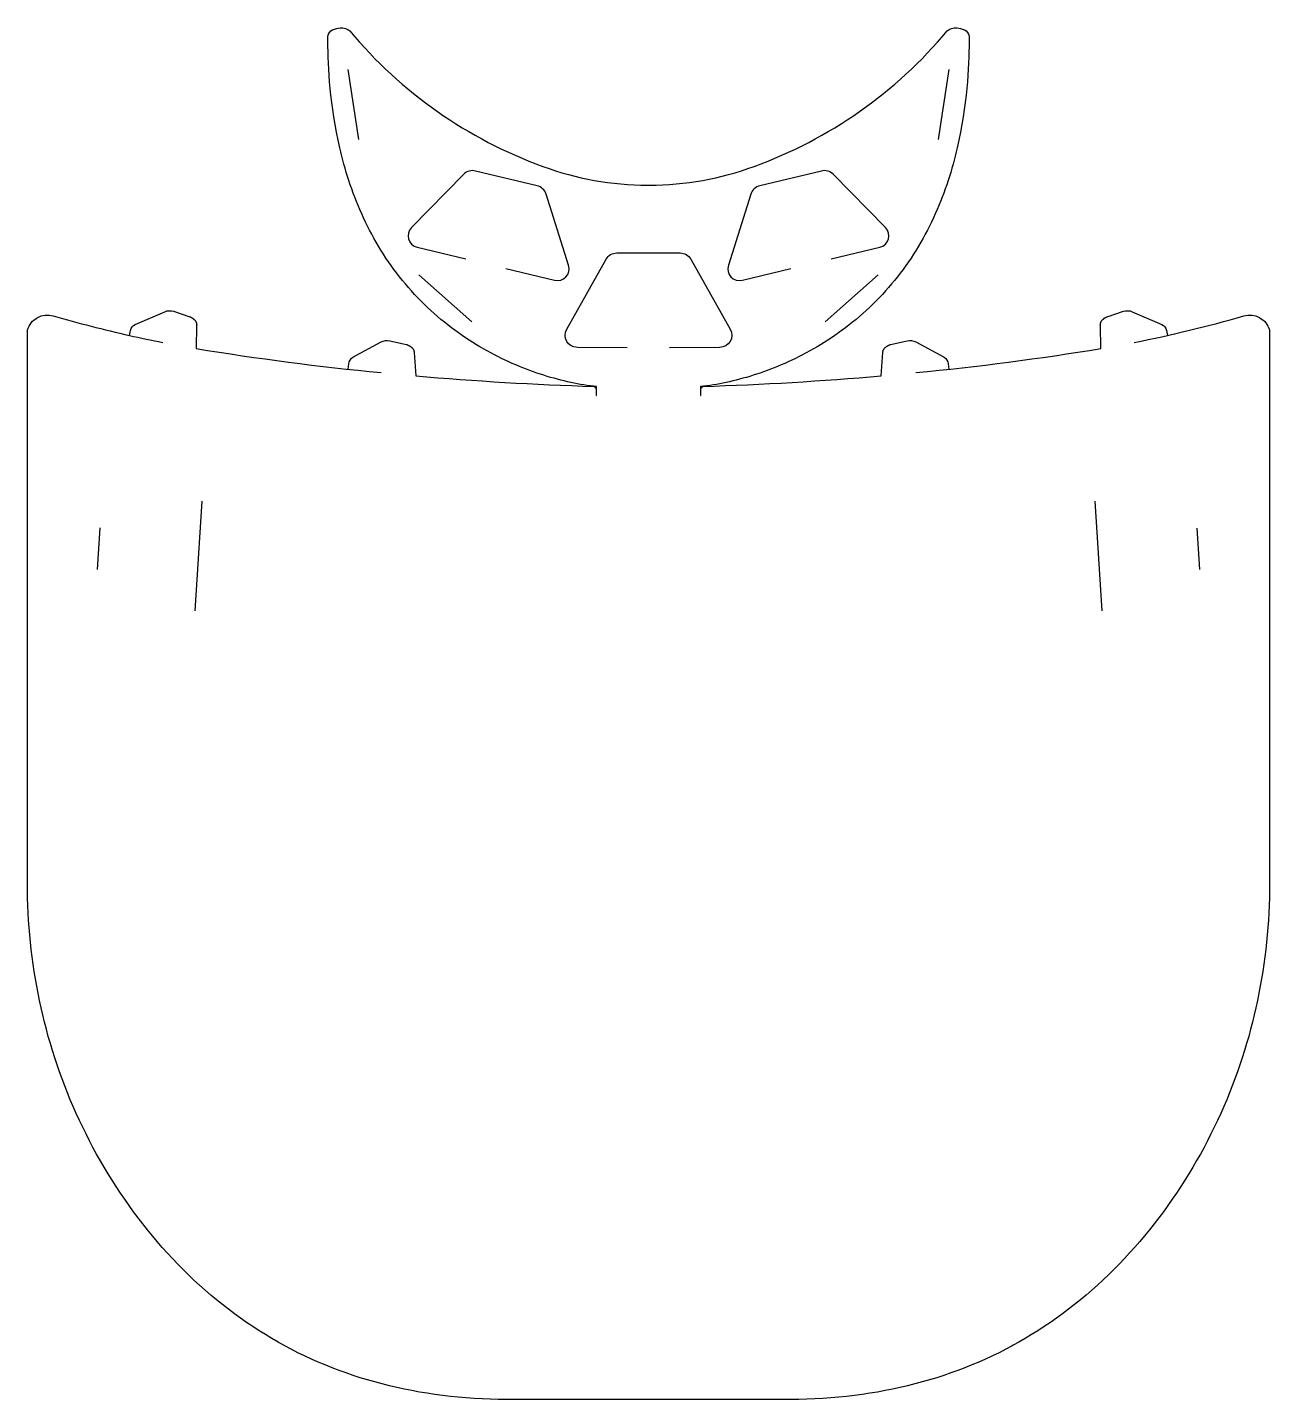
# Model space of a CAD drawing. Extents: x 0 to 303, y 0 to 334.
import ezdxf

# ---------------------------------------------------------------- set-up
doc = ezdxf.new("R2010")
doc.units = 0
doc.layers.add('Layer_1', color=7, linetype='CONTINUOUS')

msp = doc.modelspace()

# ---------------------------------------------------------------- linework, layer by layer
at = {"layer": 'Layer_1', "color": 7}
for points in [[(73.31617, 332.31631), (73.30317, 332.31631)], [(138.192991, 246.9785), (138.201991, 246.9745), (138.701991, 246.459499), (138.704991, 246.450499), (138.704991, 244.760497), (138.779991, 244.760497), (138.779991, 246.936499), (138.020991, 247.022499), (137.246991, 247.120499), (136.467991, 247.2305), (135.684991, 247.351499), (134.896991, 247.4835), (134.104991, 247.627499), (133.308991, 247.7825), (132.507991, 247.9485), (131.701991, 248.126498), (130.892991, 248.315498), (130.891991, 248.315498), (130.078991, 248.515499), (130.077991, 248.515499), (129.259991, 248.727499), (128.436991, 248.951498), (127.610991, 249.187498), (127.609991, 249.187498), (126.778981, 249.4345), (125.943991, 249.694498), (125.104981, 249.9655), (124.261981, 250.249499), (123.414981, 250.545499), (122.563981, 250.8535), (121.709991, 251.175498), (120.851981, 251.5095), (119.990991, 251.856499), (119.127001, 252.217499), (118.261001, 252.591498), (118.260001, 252.591498), (117.391001, 252.980499), (116.519001, 253.382499), (116.519001, 253.383599), (115.646001, 253.800598), (115.645001, 253.800598), (114.770001, 254.231599), (113.893001, 254.6786), (113.015001, 255.140599), (113.014001, 255.140599), (112.136001, 255.618598), (112.135001, 255.618598), (111.256001, 256.111599), (110.377001, 256.621599), (109.499001, 257.147599), (108.621001, 257.6896), (107.745001, 258.249599), (106.872001, 258.824599), (106.872001, 258.825699), (106.001001, 259.418699), (105.134001, 260.027698), (105.133001, 260.027698), (104.270001, 260.6537), (103.411001, 261.295698), (102.557011, 261.954698), (101.709001, 262.630698), (100.867001, 263.3217), (100.032001, 264.029698), (99.205001, 264.754699), (99.205001, 264.755799), (98.386001, 265.494799), (97.576001, 266.250798), (97.575001, 266.250798), (96.775001, 267.0218), (95.984001, 267.8068), (95.204001, 268.607799), (94.434991, 269.422798), (93.677001, 270.251798), (93.677001, 270.252898), (92.931991, 271.094897), (92.200001, 271.950898), (91.480001, 272.8199), (90.775001, 273.7009), (90.083001, 274.5949), (89.405001, 275.4989), (89.405001, 275.4999), (88.743001, 276.4159), (88.095001, 277.3419), (87.463001, 278.2779), (86.846001, 279.2229), (86.243991, 280.1769), (85.659001, 281.1389), (85.659001, 281.1399), (85.089001, 282.1089), (84.535001, 283.0859), (83.996991, 284.0679), (83.475001, 285.0569), (82.969001, 286.0499), (82.479001, 287.0479), (82.479001, 287.0489), (82.003991, 288.0509), (81.546001, 289.0559), (81.545001, 289.0559), (81.103001, 290.0639), (80.675001, 291.0729), (80.263001, 292.0849), (79.866001, 293.096899), (79.866001, 293.097899), (79.484001, 294.109899), (79.117001, 295.121899), (78.764001, 296.132899), (78.426001, 297.141899), (78.102001, 298.1489), (77.792001, 299.1539), (77.495001, 300.1549), (77.495001, 300.1559), (77.212001, 301.1539), (76.942001, 302.1469), (76.685001, 303.1359), (76.440001, 304.1189), (76.207001, 305.0969), (75.777001, 307.0319), (75.392001, 308.9389), (75.392001, 308.9399), (75.050001, 310.8139), (74.747001, 312.6519), (74.481001, 314.4519), (74.250001, 316.2099), (74.250001, 316.2109), (74.050001, 317.9259), (73.879001, 319.5949), (73.736001, 321.2159), (73.616001, 322.7879), (73.519001, 324.3089), (73.443001, 325.7789), (73.385001, 327.1959), (73.385001, 327.1969), (73.344001, 328.5609), (73.319001, 329.8709), (73.309001, 331.1269), (73.313001, 332.3289), (73.313001, 332.3299)], [(78.663001, 333.6129), (78.664001, 333.6119)], [(229.626536, 332.33075), (229.626536, 332.32975), (229.630536, 331.12775), (229.620536, 329.87175), (229.595536, 328.56175), (229.554536, 327.19775), (229.554536, 327.19675), (229.496536, 325.77975), (229.420536, 324.30975), (229.323536, 322.78875), (229.203536, 321.21675), (229.060536, 319.59575), (228.889536, 317.92675), (228.689536, 316.21175), (228.689536, 316.21075), (228.458536, 314.45275), (228.192536, 312.65275), (227.889536, 310.81475), (227.547536, 308.94075), (227.547536, 308.93975), (227.162536, 307.03275), (226.732536, 305.09775), (226.499536, 304.11974), (226.254536, 303.13675), (225.997536, 302.14774), (225.727536, 301.15474), (225.444536, 300.15675), (225.444536, 300.15575), (225.147536, 299.15475), (224.837536, 298.14975), (224.513536, 297.142749), (224.175536, 296.133749), (223.822536, 295.122739), (223.455536, 294.110739), (223.073536, 293.098749), (223.073536, 293.097749), (222.676536, 292.08575), (222.264536, 291.07375), (221.836536, 290.06475), (221.394536, 289.05675), (221.393536, 289.05675), (220.935536, 288.05174), (220.460536, 287.04975), (220.460536, 287.04875), (219.970536, 286.05075), (219.464536, 285.05775), (218.942536, 284.06875), (218.404536, 283.08675), (217.850536, 282.10975), (217.280536, 281.14075), (217.280536, 281.13975), (216.695536, 280.17774), (216.093536, 279.22374), (215.476536, 278.27875), (214.844536, 277.34274), (214.196536, 276.41675), (213.534536, 275.50074), (213.534536, 275.49974), (212.856536, 274.59574), (212.164536, 273.70174), (211.459536, 272.82075), (210.739536, 271.951745), (210.007536, 271.095743), (209.262536, 270.253744), (209.262536, 270.252644), (208.504536, 269.423643), (207.735536, 268.608645), (206.955536, 267.807645), (206.164536, 267.022645), (205.364536, 266.251644), (205.363536, 266.251644), (204.553536, 265.495644), (203.734536, 264.756645), (203.734536, 264.755545), (202.907536, 264.030545), (202.072536, 263.322546), (201.230536, 262.631544), (200.382536, 261.955545), (199.528536, 261.296544), (198.669536, 260.654546), (197.806536, 260.028544), (197.805536, 260.028544), (196.938536, 259.419545), (196.067536, 258.826545), (196.067536, 258.825445), (195.194536, 258.250444), (194.318536, 257.690446), (193.440536, 257.148444), (192.562536, 256.622444), (191.683536, 256.112444), (190.804536, 255.619443), (190.803536, 255.619443), (189.925536, 255.141445), (189.924536, 255.141445), (189.046536, 254.679445), (188.169536, 254.232445), (187.294536, 253.801444), (187.293536, 253.801444), (186.420536, 253.384445), (186.420536, 253.383345), (185.548536, 252.981345), (184.679536, 252.592344), (184.678536, 252.592344), (183.812536, 252.218345), (182.948536, 251.857345), (182.087536, 251.510347), (181.229536, 251.176344), (180.375536, 250.854347), (179.524536, 250.546345), (178.677536, 250.250345), (177.834536, 249.966347), (176.995536, 249.695345), (176.160536, 249.435346), (175.329536, 249.188345), (175.328536, 249.188345), (174.502536, 248.952344), (173.679536, 248.728345), (172.861536, 248.516345), (172.860536, 248.516345), (172.047536, 248.316344), (172.046536, 248.316344), (171.237536, 248.127344), (170.431536, 247.949346), (169.630536, 247.783346), (168.834536, 247.628345), (168.042536, 247.484346), (167.254536, 247.352345), (166.471536, 247.231346), (165.692536, 247.121346), (164.918536, 247.023346), (164.159536, 246.937346), (164.159536, 244.761344), (164.234536, 244.761344), (164.234536, 246.451347), (164.237536, 246.460347), (164.737536, 246.975348), (164.746536, 246.979348)], [(224.275536, 333.61275), (224.276536, 333.61375)], [(229.604105, 332.31631), (229.617105, 332.31631)], [(80.816781, 307.19291), (78.212781, 324.23291)], [(224.724776, 324.23299), (222.120776, 307.19299)], [(106.42242, 298.68698), (93.67143, 285.723188)], [(124.28677, 295.864138), (109.30308, 299.46062)], [(193.617195, 299.46062), (178.633505, 295.864138)], [(209.248855, 285.723188), (196.497855, 298.68698)], [(151.194536, 296.035749), (151.744536, 296.035749)], [(131.97988, 276.528128), (126.50237, 293.867068)], [(176.417915, 293.867068), (170.940405, 276.528128)], [(95.05236, 280.903538), (106.8942, 278.061388)], [(131.5214, 260.948688), (141.13477, 277.992618)], [(143.76312, 279.518728), (159.157155, 279.518728)], [(161.785515, 277.992618), (171.398885, 260.948688)], [(196.026075, 278.061388), (207.867915, 280.903538)], [(116.71992, 275.702888), (128.56176, 272.860468)], [(174.358525, 272.860468), (186.200355, 275.702888)], [(108.406781, 262.736901), (95.513781, 274.176908)], [(207.424356, 274.176888), (194.531356, 262.736891)], [(26.348001, 262.101897), (33.542001, 265.193897)], [(35.681001, 265.283897), (39.678001, 263.956898), (39.735001, 263.936898), (39.736001, 263.936898), (39.793001, 263.914888), (39.848001, 263.891898), (39.902001, 263.866898), (39.903001, 263.865798), (39.956001, 263.839788), (40.008001, 263.812788), (40.059001, 263.783788), (40.060001, 263.783788), (40.110001, 263.753788), (40.160001, 263.721788), (40.208001, 263.689788), (40.208001, 263.688688), (40.256001, 263.655688), (40.303001, 263.621688), (40.304001, 263.621688), (40.350001, 263.587688), (40.396001, 263.551688), (40.441001, 263.516688), (40.485001, 263.479688), (40.528001, 263.443688), (40.571001, 263.406688), (40.614001, 263.368688), (40.615001, 263.367588), (40.656001, 263.330588), (40.697001, 263.292588), (40.736001, 263.254588), (40.775001, 263.215588), (40.813001, 263.177588), (40.850001, 263.137588), (40.850001, 263.136488), (40.885001, 263.097488), (40.886001, 263.097488), (40.920001, 263.057488), (40.954001, 263.016488), (41.016001, 262.934488), (41.017001, 262.933388), (41.045001, 262.890388), (41.073001, 262.848388), (41.073001, 262.847288), (41.099001, 262.803288), (41.123001, 262.759288), (41.146001, 262.714288), (41.147001, 262.713188), (41.168001, 262.668188), (41.187001, 262.622188), (41.205001, 262.576188), (41.205001, 262.575088), (41.222001, 262.528088), (41.237001, 262.481088), (41.251001, 262.433088), (41.251001, 262.431988), (41.263001, 262.384988), (41.274001, 262.336988), (41.274001, 262.335888), (41.283001, 262.287888), (41.284001, 262.287888), (41.292001, 262.238888), (41.299001, 262.190888), (41.299001, 262.189788), (41.304001, 262.140788), (41.308001, 262.091788), (41.312001, 261.993788), (41.312001, 261.992688), (41.312001, 261.942688), (41.312001, 261.941588), (41.310001, 261.892588), (41.168001, 256.22959), (41.172001, 256.22959)], [(261.767536, 256.230438), (261.771536, 256.230438), (261.629536, 261.893437), (261.627536, 261.942437), (261.627536, 261.943537), (261.627536, 261.993537), (261.627536, 261.994637), (261.631536, 262.092637), (261.635536, 262.141637), (261.640536, 262.190637), (261.640536, 262.191737), (261.647536, 262.239737), (261.655536, 262.288737), (261.656536, 262.288737), (261.665536, 262.336737), (261.665536, 262.337837), (261.676536, 262.385837), (261.688536, 262.432837), (261.688536, 262.433937), (261.702536, 262.481937), (261.717536, 262.528937), (261.734536, 262.575937), (261.734536, 262.577037), (261.752536, 262.623037), (261.771536, 262.669037), (261.792536, 262.714037), (261.793536, 262.715137), (261.816536, 262.760137), (261.840536, 262.804137), (261.866536, 262.848137), (261.866536, 262.849237), (261.894536, 262.891237), (261.922536, 262.934237), (261.923536, 262.935337), (261.985536, 263.017337), (262.019536, 263.058337), (262.053536, 263.098337), (262.054536, 263.098337), (262.089536, 263.137337), (262.089536, 263.138437), (262.126536, 263.178437), (262.203536, 263.255437), (262.242536, 263.293437), (262.283536, 263.331437), (262.324536, 263.368437), (262.325536, 263.369537), (262.368536, 263.407537), (262.411536, 263.444537), (262.454536, 263.480537), (262.498536, 263.517537), (262.543536, 263.552537), (262.589536, 263.588537), (262.635536, 263.622537), (262.636536, 263.622537), (262.683536, 263.656537), (262.731536, 263.689537), (262.731536, 263.690637), (262.779536, 263.722637), (262.829536, 263.754637), (262.879536, 263.784637), (262.880536, 263.784637), (262.931536, 263.813637), (262.983536, 263.840637), (263.036536, 263.866647), (263.037536, 263.867747), (263.091536, 263.892747), (263.146536, 263.915737), (263.203536, 263.937747), (263.204536, 263.937747), (263.261536, 263.957747), (267.258546, 265.284746)], [(269.397546, 265.194746), (276.591536, 262.102746)], [(240.386776, 13.27298), (240.161776, 13.14899), (240.160776, 13.14899), (238.557776, 12.29799), (238.556776, 12.29799), (236.938776, 11.47698), (235.304786, 10.68398), (235.304786, 10.68398), (233.656776, 9.91899), (231.994776, 9.18299), (231.993776, 9.18299), (230.317776, 8.47698), (228.626776, 7.79798), (226.922776, 7.14898), (226.921776, 7.14898), (225.203776, 6.52798), (223.471776, 5.93597), (221.726776, 5.37299), (219.967776, 4.83798), (218.195776, 4.33199), (216.410776, 3.85399), (214.612776, 3.40399), (212.801776, 2.98299), (210.977776, 2.58997), (209.140776, 2.22498), (207.291776, 1.88798), (205.429776, 1.57898), (203.555776, 1.29799), (203.554776, 1.29799), (201.668776, 1.04499), (201.667776, 1.04499), (199.768776, 0.81999), (197.856776, 0.62298), (195.932776, 0.45299), (193.996776, 0.31099), (193.995776, 0.31099), (192.047776, 0.196), (192.046776, 0.196), (190.085776, 0.109), (188.112776, 0.05), (114.825311, 0.05), (112.852311, 0.109), (110.891311, 0.196), (110.890311, 0.196), (108.942311, 0.31099), (108.941311, 0.31099), (107.005301, 0.45299), (105.081301, 0.62298), (103.169311, 0.81999), (101.270301, 1.04499), (101.269301, 1.04499), (99.383301, 1.29799), (99.382301, 1.29799), (97.508301, 1.57898), (95.646301, 1.88798), (93.797301, 2.22498), (91.960301, 2.58997), (90.136301, 2.98299), (88.325301, 3.40399), (86.527301, 3.85399), (84.742301, 4.33199), (82.970301, 4.83798), (81.211301, 5.37299), (79.466301, 5.93597), (77.734301, 6.52798), (76.016301, 7.14898), (76.015301, 7.14898), (74.311301, 7.79798), (72.620301, 8.47698), (70.944301, 9.18299), (70.943301, 9.18299), (69.281301, 9.91899), (67.633301, 10.68398), (67.633301, 10.68398), (65.999301, 11.47698), (64.381301, 12.29799), (64.380301, 12.29799), (62.777301, 13.14899), (62.776301, 13.14899), (61.188301, 14.02699), (61.187301, 14.02699), (59.614291, 14.93398), (58.056301, 15.86899), (56.513301, 16.83199), (54.987301, 17.82299), (53.477291, 18.84097), (53.477291, 18.84097), (51.983301, 19.88698), (50.506291, 20.95896), (50.505291, 20.95896), (49.045291, 22.05796), (47.601291, 23.18297), (46.176291, 24.33399), (44.767291, 25.50998), (43.377291, 26.71098), (43.377291, 26.71098), (42.005291, 27.93698), (42.004291, 27.93698), (40.650291, 29.18597), (39.315291, 30.45798), (37.998291, 31.75296), (36.701291, 33.07098), (35.423291, 34.40898), (34.165291, 35.76896), (34.165291, 35.76896), (32.927291, 37.14996), (32.926291, 37.14996), (31.708291, 38.54997), (30.511291, 39.96896), (29.334291, 41.40697), (28.179291, 42.86297), (27.044291, 44.33596), (25.931291, 45.82495), (25.931291, 45.82495), (24.840291, 47.33096), (23.771291, 48.85197), (22.724291, 50.38796), (22.723291, 50.38796), (21.699291, 51.93797), (20.697291, 53.50197), (19.718291, 55.07897), (18.763291, 56.66795), (17.830291, 58.26897), (16.921291, 59.88097), (16.035291, 61.50395), (15.174291, 63.13696), (14.336291, 64.77997), (13.522291, 66.43195), (12.732291, 68.09197), (12.731291, 68.09197), (11.965291, 69.75998), (11.223291, 71.43699), (10.506291, 73.12099), (10.506291, 73.12199), (9.813291, 74.81299), (9.144291, 76.51099), (8.500291, 78.21499), (8.500291, 78.21599), (7.879291, 79.92599), (7.283291, 81.64199), (7.283291, 81.64299), (6.711291, 83.364), (6.711291, 83.365), (6.164291, 85.092), (5.640291, 86.824), (5.140291, 88.561), (4.664291, 90.303), (4.213291, 92.049), (3.784291, 93.8), (3.380291, 95.554), (3.380291, 95.555), (2.999291, 97.313), (2.642291, 99.075993), (2.308291, 100.841994), (2.307291, 100.841994), (1.998001, 102.616642), (1.711001, 104.390644), (1.447001, 106.167644), (1.206001, 107.947644), (0.988001, 109.731642), (0.793001, 111.518643), (0.620001, 113.308642), (0.620001, 113.309742), (0.471001, 115.102744), (0.344001, 116.899744), (0.240001, 118.699744), (0.159001, 120.502742), (0.100001, 122.308743), (0.100001, 122.309843), (0.064001, 124.118728), (0.050001, 125.931727), (0.059001, 127.746726), (0.059001, 260.465898)], [(24.939431, 259.399943), (25.166001, 260.628898)], [(79.410001, 254.074589), (86.281001, 257.82959)], [(88.402001, 258.121589), (92.506001, 257.17559), (92.508001, 257.17559), (92.552001, 257.15858), (92.597001, 257.14159), (92.598001, 257.14159), (92.643001, 257.1236), (92.689001, 257.1046), (92.736001, 257.0856), (92.783001, 257.0656), (92.830001, 257.0456), (92.831001, 257.0456), (92.879001, 257.02459), (92.927001, 257.0026), (92.927001, 257.0015), (92.976001, 256.97851), (93.026001, 256.95451), (93.075001, 256.93051), (93.076001, 256.93051), (93.126001, 256.9045), (93.176001, 256.8775), (93.177001, 256.8775), (93.227001, 256.8485), (93.278001, 256.8195), (93.329001, 256.7885), (93.379001, 256.7565), (93.380001, 256.7565), (93.430001, 256.7225), (93.480001, 256.6885), (93.481001, 256.6874), (93.530001, 256.6514), (93.531001, 256.6514), (93.580001, 256.6134), (93.628001, 256.5754), (93.628991, 256.5754), (93.675991, 256.5354), (93.722991, 256.4954), (93.722991, 256.4943), (93.768991, 256.4523), (93.812991, 256.4103), (93.855991, 256.3663), (93.896991, 256.3223), (93.896991, 256.3212), (93.935991, 256.2772), (93.973991, 256.2312), (94.008991, 256.1862), (94.008991, 256.1851), (94.042991, 256.1391), (94.073991, 256.0921), (94.102991, 256.0461), (94.102991, 256.045), (94.129991, 255.998), (94.154991, 255.951), (94.177991, 255.905), (94.177991, 255.9039), (94.197991, 255.8569), (94.198981, 255.8569), (94.216981, 255.8109), (94.216981, 255.8098), (94.233981, 255.7628), (94.248981, 255.7168), (94.261981, 255.6718), (94.261981, 255.6707), (94.273981, 255.6247), (94.283981, 255.5797), (94.292981, 255.5357), (94.292981, 255.5346), (94.300981, 255.4906), (94.306981, 255.4466), (94.312981, 255.4036), (94.312981, 255.4025), (94.317981, 255.3595), (94.321981, 255.3175), (94.324981, 255.2755), (94.721991, 249.5585)], [(208.217536, 249.559348), (208.614536, 255.276348), (208.617536, 255.318348), (208.621536, 255.360348), (208.626536, 255.403348), (208.626536, 255.404448), (208.632536, 255.447448), (208.638536, 255.491448), (208.646536, 255.535448), (208.646536, 255.536548), (208.655536, 255.580548), (208.665536, 255.625548), (208.677536, 255.671548), (208.677536, 255.672648), (208.690536, 255.717648), (208.705536, 255.763648), (208.722536, 255.810648), (208.722536, 255.811748), (208.740536, 255.857748), (208.741536, 255.857748), (208.761536, 255.904748), (208.761536, 255.905848), (208.784536, 255.951848), (208.809536, 255.998848), (208.836536, 256.045848), (208.836536, 256.046948), (208.865536, 256.092948), (208.896536, 256.139948), (208.930536, 256.185948), (208.930536, 256.187048), (208.965536, 256.232048), (209.003536, 256.278048), (209.042536, 256.322048), (209.042536, 256.323148), (209.083536, 256.367148), (209.126536, 256.411148), (209.170536, 256.453148), (209.216536, 256.495148), (209.216536, 256.496248), (209.263536, 256.536248), (209.310536, 256.576248), (209.311536, 256.576248), (209.359536, 256.614248), (209.408536, 256.652248), (209.409536, 256.652248), (209.458536, 256.688248), (209.459536, 256.689348), (209.509536, 256.723348), (209.559536, 256.757348), (209.560536, 256.757348), (209.610536, 256.789348), (209.661536, 256.820348), (209.712536, 256.849348), (209.762536, 256.878348), (209.763536, 256.878348), (209.813536, 256.905348), (209.863536, 256.931358), (209.864536, 256.931358), (209.913536, 256.955358), (209.963536, 256.979358), (210.012536, 257.002348), (210.012536, 257.003448), (210.060536, 257.025438), (210.108536, 257.046448), (210.109536, 257.046448), (210.156536, 257.066448), (210.203536, 257.086448), (210.250536, 257.105448), (210.296536, 257.124448), (210.341536, 257.142438), (210.342536, 257.142438), (210.387536, 257.159428), (210.431536, 257.176438), (210.433536, 257.176438), (214.537536, 258.122438)], [(216.658536, 257.830438), (223.529536, 254.075437)], [(302.880536, 260.466747), (302.880536, 127.747752), (302.889536, 125.932753), (302.875536, 124.119754), (302.839536, 122.310753), (302.839536, 122.309653), (302.780536, 120.503653), (302.699536, 118.700655), (302.595526, 116.900655), (302.468526, 115.103655), (302.319536, 113.310653), (302.319536, 113.309553), (302.146526, 111.519554), (301.951536, 109.732553), (301.733546, 107.948555), (301.492536, 106.168554), (301.228536, 104.391555), (300.941536, 102.617552), (300.631526, 100.847553), (300.631526, 100.847553), (300.297516, 99.081552), (299.940516, 97.31856), (299.559516, 95.56056), (299.559516, 95.55956), (299.155516, 93.80556), (298.726526, 92.05456), (298.275516, 90.30856), (297.799506, 88.56656), (297.299526, 86.82956), (296.775516, 85.09756), (296.228516, 83.37056), (296.228516, 83.36956), (295.656516, 81.64856), (295.656516, 81.64756), (295.060516, 79.93156), (294.439506, 78.22156), (294.439506, 78.22056), (293.795516, 76.51656), (293.126516, 74.81856), (292.433516, 73.12756), (292.433516, 73.12656), (291.716526, 71.44256), (290.974526, 69.76556), (290.208506, 68.09755), (290.208506, 68.09755), (289.418486, 66.43753), (288.604496, 64.78555), (287.766506, 63.14254), (286.905496, 61.50953), (286.019486, 59.88655), (285.110486, 58.27455), (284.177486, 56.67353), (283.222496, 55.08455), (282.243486, 53.50755), (281.241486, 51.94355), (280.217496, 50.39354), (280.217496, 50.39354), (279.170506, 48.85755), (278.101486, 47.33654), (277.010506, 45.83053), (277.010506, 45.83053), (275.897506, 44.34154), (274.762496, 42.86855), (273.607516, 41.41255), (272.430486, 39.97454), (271.233516, 38.55555), (270.015506, 37.15553), (270.015506, 37.15553), (268.777516, 35.77454), (268.777516, 35.77454), (267.519506, 34.41456), (266.241516, 33.07656), (264.944496, 31.75854), (263.627496, 30.46356), (262.292496, 29.19155), (260.938496, 27.94256), (260.937496, 27.94256), (259.565496, 26.71656), (259.565496, 26.71656), (258.175496, 25.51556), (256.766496, 24.33957), (255.341496, 23.18855), (253.897496, 22.06354), (252.437496, 20.96454), (252.436496, 20.96454), (250.959496, 19.89255), (249.465496, 18.84655), (249.465496, 18.84655), (247.955496, 17.82857), (246.429496, 16.83757), (244.886496, 15.87457), (243.328496, 14.93955), (241.755496, 14.03256), (241.754496, 14.03256), (240.391496, 13.27855)], [(277.773536, 260.629747), (277.976063, 259.395383)], [(146.297066, 256.412648), (134.11907, 256.474848)], [(168.801205, 256.474848), (156.623215, 256.412648)], [(78.257391, 251.168771), (78.371001, 252.49759)], [(224.568536, 252.498438), (224.690551, 251.170527)], [(40.958781, 192.307899), (42.637781, 219.0019)], [(260.299346, 219.001897), (261.978346, 192.307897)], [(17.129781, 202.374898), (17.763771, 212.487897)], [(285.175326, 212.461896), (285.807336, 202.374897)]]:
    msp.add_lwpolyline(points, dxfattribs=at)
for points in [[(76.314001, 334.3799), (77.170651, 334.4718), (78.025681, 334.19265), (78.663001, 333.6129)], [(224.276536, 333.61375), (224.913856, 334.19351), (225.768886, 334.47269), (226.625536, 334.38075)], [(73.313001, 332.3299), (73.383601, 333.01897), (73.821181, 333.61605), (74.457001, 333.8909)], [(74.457001, 333.8909), (75.047951, 334.14617), (75.673971, 334.31102), (76.314001, 334.3799)], [(78.664001, 333.6119), (91.152931, 318.63547), (107.399911, 307.24816), (125.739531, 300.61775)], [(177.199536, 300.61775), (195.539156, 307.24816), (211.786136, 318.63547), (224.275536, 333.61275)], [(226.625536, 334.38075), (227.265566, 334.31185), (227.891586, 334.14703), (228.482536, 333.89175)], [(228.482536, 333.89175), (229.118356, 333.61691), (229.555936, 333.01983), (229.626536, 332.33075)], [(109.30308, 299.46062), (108.27362, 299.74428), (107.17126, 299.44822), (106.42242, 298.68698)], [(125.739531, 300.61775), (133.884101, 297.58723), (142.504421, 296.035539), (151.194536, 296.035749)], [(151.744536, 296.035749), (160.434646, 296.035539), (169.054966, 297.58723), (177.199536, 300.61775)], [(196.497855, 298.68698), (195.749015, 299.44823), (194.646665, 299.74428), (193.617195, 299.46062)], [(126.50237, 293.867068), (126.18071, 294.885328), (125.33285, 295.649568), (124.28677, 295.864138)], [(178.633505, 295.864138), (177.587425, 295.649558), (176.739575, 294.885328), (176.417915, 293.867068)], [(93.67143, 285.723188), (92.10068, 284.126308), (92.87429, 281.426298), (95.05236, 280.903538)], [(207.867915, 280.903538), (210.045985, 281.426298), (210.819605, 284.126308), (209.248855, 285.723188)], [(141.13477, 277.992618), (141.66931, 278.940318), (142.67508, 279.524308), (143.76312, 279.518728)], [(159.157155, 279.518728), (160.245205, 279.524728), (161.250975, 278.940318), (161.785515, 277.992618)], [(128.56176, 272.860468), (130.73975, 272.337698), (132.65456, 274.392298), (131.97988, 276.528128)], [(170.940405, 276.528128), (170.265715, 274.392298), (172.180535, 272.337698), (174.358525, 272.860468)], [(2.489001, 263.753897), (3.654851, 264.399528), (5.029821, 264.554261), (6.310001, 264.183897)], [(33.542001, 265.193897), (34.219941, 265.48474), (34.981021, 265.516763), (35.681001, 265.283897)], [(267.258546, 265.284746), (267.958526, 265.517611), (268.719606, 265.485589), (269.397546, 265.194746)], [(296.629546, 264.184746), (297.909726, 264.555109), (299.284686, 264.400376), (300.450546, 263.754745)], [(0.098001, 260.742899), (0.463031, 262.024511), (1.323411, 263.107998), (2.489001, 263.753897)], [(6.310001, 264.183897), (12.471051, 262.402685), (18.683681, 260.807349), (24.939431, 259.399943)], [(25.166001, 260.628898), (25.290761, 261.285803), (25.733721, 261.837808), (26.348001, 262.101897)], [(134.11907, 256.474848), (131.82982, 256.486548), (130.39669, 258.954738), (131.5214, 260.948688)], [(171.398885, 260.948688), (172.523595, 258.954738), (171.090455, 256.486518), (168.801205, 256.474848)], [(269.917526, 257.691746), (278.910476, 259.472278), (287.822696, 261.638613), (296.629546, 264.184746)], [(276.591536, 262.102746), (277.205826, 261.838658), (277.648786, 261.286652), (277.773536, 260.629747)], [(300.450546, 263.754745), (301.616116, 263.108847), (302.476516, 262.025359), (302.841536, 260.743747)], [(0.059001, 260.465898), (0.059131, 260.559588), (0.072201, 260.652813), (0.098001, 260.742899)], [(24.939431, 259.399943), (27.625891, 258.79555), (30.320301, 258.225814), (33.022001, 257.690898)], [(86.281001, 257.82959), (86.928411, 258.183306), (87.683091, 258.287203), (88.402001, 258.121589)], [(214.537536, 258.122438), (215.256446, 258.288051), (216.011126, 258.184158), (216.658536, 257.830438)], [(302.841536, 260.743747), (302.867236, 260.653657), (302.880436, 260.560438), (302.880536, 260.466747)], [(41.172001, 256.22959), (56.138561, 253.75832), (71.184951, 251.797517), (86.285001, 250.350588)], [(216.654536, 250.351436), (231.754586, 251.798365), (246.800976, 253.759169), (261.767536, 256.230438)], [(78.371001, 252.49759), (78.434001, 253.163179), (78.823281, 253.754075), (79.410001, 254.074589)], [(223.529536, 254.075437), (224.116256, 253.754923), (224.505566, 253.164027), (224.568536, 252.498438)], [(94.721991, 249.5585), (109.185481, 248.294083), (123.681471, 247.433748), (138.192991, 246.9785)], [(164.746536, 246.979348), (179.258056, 247.434596), (193.754036, 248.294931), (208.217536, 249.559348)]]:
    msp.add_open_spline(points, degree=3, dxfattribs=at)

doc.saveas('drawing.dxf')
